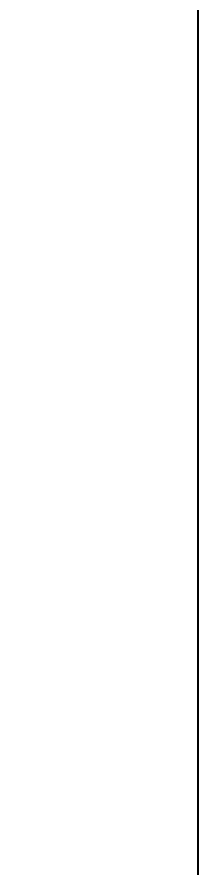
# Model space of a CAD drawing. Header units: millimetres. Extents: x 336 to 12810, y -1577 to 4105.
# Drawn here: x 10491.7 to 10506.7, y 1730.5 to 1801.2 of the extents above; entities that cross this region are included whole.
import ezdxf

# ---------------------------------------------------------------- set-up
doc = ezdxf.new("R2010")
doc.units = ezdxf.units.MM
doc.styles.get("Standard").update_dxf_attribs({"font": ''})
doc.styles.get('Standard').set_extended_font_data('SimSun')
doc.dimstyles.new('ISO-25', dxfattribs={"dimtxt": 2.5, "dimasz": 2.5, "dimexe": 1.25, "dimexo": 0.625, "dimtad": 1, "dimtxsty": 'Standard', "dimcen": 2.5, "dimadec": 0, "dimazin": 0, "dimtfac": 1, "dimtmove": 0, "dimatfit": 3, "dimfxl": 1, "dimarcsym": 0})

# ---------------------------------------------------------------- blocks, each defined once
blk = doc.blocks.new('*D909')
at = {"color": 0, "lineweight": -2}
for p, q in [((10506.091, 1855.542), (10466.957, 1855.542)), ((10468.207, 1853.042), (10468.207, 1628.042)), ((10506.091, 1625.542), (10466.957, 1625.542))]:
    blk.add_line(p, q, dxfattribs=at)
at = {"color": 0}
for points in [[(10468.624, 1853.042), (10467.791, 1853.042), (10468.207, 1855.542)], [(10467.791, 1628.042), (10468.624, 1628.042), (10468.207, 1625.542)]]:
    blk.add_solid(points, dxfattribs=at)
at = {"layer": 'Defpoints', "color": 0}
for p in [(10506.716, 1855.542), (10468.207, 1625.542), (10506.716, 1625.542)]:
    blk.add_point(p, dxfattribs=at)
at = {"color": 0, "insert": (10460.082, 1740.542), "char_height": 2.5, "attachment_point": 5, "rotation": 90}
blk.add_mtext('{\\H6x;230}', dxfattribs=at)

msp = doc.modelspace()

# ---------------------------------------------------------------- linework, layer by layer
msp.add_line((10506.716, 1855.542), (10506.716, 1625.542))

# ---------------------------------------------------------------- dimensions: what is measured, and where the dimension line sits
dim = msp.add_linear_dim(base=(10468.207, 1625.542), p1=(10506.716, 1855.542), p2=(10506.716, 1625.542), angle=90, text='{\\H6x;<>}', dimstyle='ISO-25')
dim.commit()
dim.dimension.update_dxf_attribs({"geometry": '*D909', "text_midpoint": (10468.207, 1740.542), "dimtype": 160})

doc.saveas('drawing.dxf')
